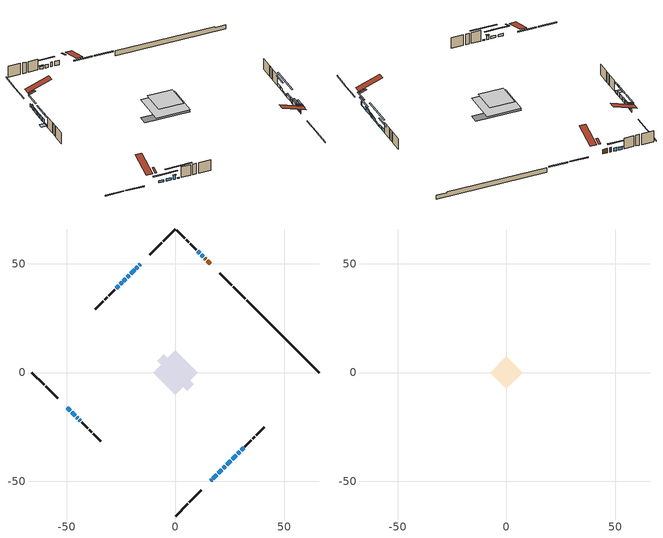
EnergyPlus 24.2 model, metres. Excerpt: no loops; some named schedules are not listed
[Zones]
conditioned space
 floor outside (Floor1 construction): -4.19,0 0,4.19 4.19,0 0,-4.19 z0.61
 floor adiabatic (AdiabaticFloorConstruction): -10.31,0 0,10.31 10.31,0 0,-10.31 z3.05
 floor foundation (Slab1 construction): -8.3,5.39 -5.39,8.3 8.3,-5.39 5.39,-8.3 z-1.52
 wall outside (RimJoist1 construction): 0,-65.98 5.59,-60.39 / -65.98,0 -60.39,-5.59 / 0,65.98 -5.59,60.39 / 32.13,33.85 26.54,39.44 z0.61:0.91
 wall outside (RimJoist2 construction): 6.25,-59.73 11.73,-54.25 / -59.73,-6.25 -54.25,-11.73 / -6.25,59.73 -11.73,54.25 / 25.88,40.1 20.41,45.58 z0.61:0.91
 wall outside (AdiabaticWallConstruction 1): 16,49.98 14.59,51.39 / 13.93,52.05 13.36,52.62 z0.61:2.64
 wall outside (AdiabaticWallConstruction): -16.13,49.85 -16.67,49.31 / 11.11,54.87 10.18,55.8 / 23.58,-42.41 25.35,-40.63 / 28.53,-37.45 29.51,-36.47 z0.61:1.83; 16.13,-49.85 16.57,-49.41 z0.61:2.31; 17.22,-48.76 18.91,-47.07 z0.61:0.92; 19.57,-46.41 21.33,-44.65 / -45.52,-20.47 -44.99,-20.99 / -22.92,43.06 -23.93,42.06 / -24.58,41.4 -25.45,40.54 z0.61:2.44; -49.85,-16.13 -48.34,-17.64 z0.61:1.63; 12.7,53.28 11.77,54.21 / -18.84,47.14 -20.6,45.38 / 21.98,-44 22.92,-43.06 z0.61:2.03; -17.32,48.66 -18.19,47.79 z0.61:2.64; -21.26,44.72 -22.27,43.72 z0.61:1.88; -47.68,-18.3 -46.17,-19.81 z0.61:1.68; 26.01,-39.97 27.88,-38.1 z0.61:1.22; -44.34,-21.64 -43.78,-22.2 z0.61:0.97; -26.1,39.88 -27.27,38.71 z0.61:0.99; 30.17,-35.82 31.28,-34.7 z0.61:2.01
 wall outside (Wall1 construction): 31.94,-34.04 34.78,-31.2 / -43.12,-22.86 -40.28,-25.71 / -27.93,38.05 -30.77,35.21 / 9.52,56.46 6.68,59.3 z0.61:5.49
 wall outside (Wall2 construction): 35.44,-30.54 36.47,-29.51 / -39.62,-26.36 -38.59,-27.39 / -31.43,34.55 -32.46,33.52 / 6.02,59.96 4.99,60.99 z0.61:5.49
 wall outside (Wall3 construction): 37.13,-28.85 40.8,-25.18 / -37.93,-28.05 -34.26,-31.72 / -33.12,32.86 -36.79,29.19 / 4.33,61.65 0.66,65.32 z0.61:5.49
 wall foundation (FoundationWall1 construction): 32.79,33.19,-1.52 32.79,33.19,0.61 62.66,3.32,0.61 62.66,3.32,0.21 65.98,0,0.21 65.98,0,-1.52
 window (WindowConstruction 17): -16.14,49.85 -16.67,49.31 z0.61:1.83
 window (WindowConstruction 4): 16.14,-49.85 16.57,-49.42 z0.61:2.31
 window (WindowConstruction 5): 17.22,-48.76 18.91,-47.07 z0.61:0.91
 window (WindowConstruction 6): 19.57,-46.41 21.33,-44.65 z0.61:2.44
 window (WindowConstruction 7): -49.85,-16.14 -48.34,-17.64 z0.61:1.62
 window (WindowConstruction 8): 12.7,53.28 11.77,54.21 z0.61:2.03
 window (WindowConstruction 9): 11.11,54.87 10.18,55.8 z0.61:1.83
 window (WindowConstruction 10): -17.33,48.66 -18.19,47.79 z0.61:2.64
 window (WindowConstruction 11): -18.84,47.14 -20.6,45.38 z0.61:2.03
 window (WindowConstruction 12): -21.26,44.72 -22.26,43.72 z0.61:1.88
 window (WindowConstruction 13): 21.99,-44 22.92,-43.06 z0.61:2.03
 window (WindowConstruction 14): 23.58,-42.41 25.35,-40.63 z0.61:1.83
 window (WindowConstruction 15): -47.68,-18.3 -46.17,-19.81 z0.61:1.68
 window (WindowConstruction 16): -45.52,-20.47 -44.99,-20.99 z0.61:2.44
 window (WindowConstruction 19): 26.01,-39.97 27.88,-38.1 z0.61:1.22
 window (WindowConstruction 20): -44.34,-21.64 -43.78,-22.2 z0.61:0.97
 window (WindowConstruction 18): 28.53,-37.45 29.51,-36.47 z0.61:1.83
 window (WindowConstruction): -22.92,43.06 -23.93,42.06 z0.61:2.44
 window (WindowConstruction 1): -24.58,41.4 -25.44,40.54 z0.61:2.44
 window (WindowConstruction 2): -26.1,39.88 -27.27,38.71 z0.61:0.99
 window (WindowConstruction 3): 30.17,-35.82 31.28,-34.7 z0.61:2.01
 door (Door): 16,49.98 14.59,51.39 z0.61:2.64
 door (Door 1): 13.93,52.05 13.36,52.62 z0.61:2.64
 ceiling adiabatic (AdiabaticFloorConstruction): 0,-10.31 10.31,0 0,10.31 -10.31,0 z3.05
 roof outside (Roof2 construction): 15.48,-50.5,5.49 13.53,-48.55,6.41 13.01,-49.07,6.41 14.96,-51.02,5.49; -50.5,-15.48,5.49 -48.55,-13.53,6.41 -49.07,-13.01,6.41 -51.02,-14.96,5.49; -15.48,50.5,5.49 -13.53,48.55,6.41 -13.01,49.07,6.41 -14.96,51.02,5.49; 16.66,49.33,5.49 14.71,47.38,6.41 15.22,46.86,6.41 17.17,48.81,5.49
attic - vented
 floor to conditioned space (Floor2 construction Reversed): -7.49,0 0,7.49 7.49,0 0,-7.49 z5.49
 roof outside (Roof1 construction): 14.31,-51.67,5.49 7.01,-44.38,8.93 5.09,-46.3,8.93 12.38,-53.6,5.49; -51.67,-14.31,5.49 -44.38,-7.01,8.93 -46.3,-5.09,8.93 -53.6,-12.38,5.49; -14.31,51.67,5.49 -7.01,44.38,8.93 -5.09,46.3,8.93 -12.38,53.6,5.49; 17.83,48.16,5.49 10.53,40.86,8.93 12.45,38.94,8.93 19.75,46.23,5.49
shading: 18.43,-47.55 14.27,-51.71 14.56,-52 18.72,-47.84 z4.95; 20.78,-45.2 15.36,-50.62 15.65,-50.92 21.07,-45.5 z3.55; 21.47,-44.51 19.43,-46.56 19.72,-46.85 21.76,-44.8 z2.64; -46.47,-19.51 -51.71,-14.27 -52,-14.56 -46.76,-19.8 z4.26; 9.9,56.08 14.57,51.41 14.86,51.7 10.2,56.37 z4.67; 10.04,55.94 11.26,54.73 11.55,55.02 10.33,56.23 z2.03; -20.05,45.93 -15.46,50.52 -15.75,50.81 -20.35,46.22 z5.28; -20.75,45.24 -18.7,47.28 -18.99,47.57 -21.04,45.53 z2.23; -22.41,43.57 -21.12,44.86 -21.41,45.15 -22.7,43.87 z2.08; 23.06,-42.92 21.84,-44.14 22.13,-44.43 23.35,-43.21 z2.23; 25.5,-40.49 23.43,-42.55 23.72,-42.84 25.79,-40.78 z2.03; -44.31,-21.68 -49.55,-16.43 -49.84,-16.73 -44.6,-21.97 z4.32; -44.85,-21.13 -45.66,-20.32 -45.95,-20.62 -45.14,-21.42 z2.64; 31.68,-34.3 22.21,-43.78 22.5,-44.07 31.97,-34.59 z6.6; -39.98,-26.01 -48.14,-17.84 -48.43,-18.13 -40.27,-26.3 z6.35; -25.79,40.19 -21.06,44.93 -21.35,45.22 -26.08,40.48 z5.08; -27.31,38.67 -22.72,43.27 -23.01,43.56 -27.6,38.96 z5.08; -27.33,38.65 -26.05,39.94 -27.77,41.66 -29.05,40.38 z1.07; 33.15,-32.83 28.3,-37.68 28.59,-37.97 33.44,-33.13 z4.65
[Building]
Building 1: Terrain=Suburbs
[Site:Location]
Toronto City Centre_ON: Latitude {deg}=43.63; Longitude {deg}=-79.39; Time Zone {hr}=-5; Elevation {m}=77; Keep Site Location Information=Yes
[Site:GroundTemperature:Shallow]
5.01852, 3.26908, 3.12898, 3.95918, 7.29196, 10.6092, 13.4851, 15.3069, 15.4617, 13.9799, 11.1774, 7.9619
[Site:WaterMainsTemperature]
Calculation Method=Schedule; Temperature Schedule=mains temperature schedule
[Material] Roughness=Rough; Thermal Absorptance=0.9
Name | Thickness {m} | Conductivity {W/m-K} | Density {kg/m3} | Specific Heat {J/kg-K} | Solar Absorptance | Visible Absorptance
asphalt or fiberglass shingles | 0.00635 | 0.162714 | 1121.4 | 1465.45 | 0.4 | 0.4
ceiling loosefill ins | 0.169333 | 0.0480833 | 16.02 | 1046.75 | 0.7 | 0.7
ceiling stud and cavity | 0.1397 | 0.140171 | 65.682 | 1177.47 | 0.7 | 0.7
concrete 4.0 in. | 0.1016 | 1.803125 | 2242.8 | 837.4 | 0.7 | 0.7
concrete 8.0 in. | 0.2032 | 1.803125 | 2242.8 | 837.4 | 0.7 | 0.7
door material | 0.04445 | 0.053851 | 512.64 | 1214.23 | 0.7 | 0.7
exterior vertical ins | 0.0084967 | 0.029427 | 32.04 | 1214.23 | 0.7 | 0.7
floor covering | 0.0127 | 0.0433444 | 54.468 | 1339.84 | 0.6 | 0.6
floor rigid ins; rim joist rigid ins; roof rigid ins; wall rigid ins | 0.051816 | 0.029427 | 32.04 | 1214.23 | 0.7 | 0.7
floor rigid ins 1; wall rigid ins 1 | 0.512978 | 0.029427 | 32.04 | 1214.23 | 0.7 | 0.7
floor stud and cavity | 0.1397 | 0.109401 | 92.3553 | 1139.71 | 0.7 | 0.7
floor stud and cavity 1 | 0.1397 | 1.75129 | 37.0049 | 1207.88 | 0.7 | 0.7
furniture material conditioned space 1 | 0.1524 | 0.115458 | 640.8 | 1214.23 | 0.6 | 0.6
gypsum board | 0.0127 | 0.160291 | 801 | 837.4 | 0.6 | 0.6
gypsum board 1 | 0.0127 | 0.160291 | 801 | 837.4 | 0.7 | 0.7
osb sheathing 0.5 in. | 0.0127 | 0.115458 | 512.64 | 1214.23 | 0.7 | 0.7
osb sheathing 0.75 in. | 0.01905 | 0.115458 | 512.64 | 1214.23 | 0.7 | 0.7
osb sheathing 2.0 in. | 0.0508 | 0.115458 | 512.64 | 1214.23 | 0.7 | 0.7
rim joist stud and cavity | 0.0508 | 0.035244 | 125.044 | 1163.47 | 0.6 | 0.6
rim joist stud and cavity 1 | 0.0508 | 0.305033 | 125.044 | 1163.47 | 0.6 | 0.6
roof stud and cavity | 0.2032 | 0.1478 | 78.34581 | 1123.46 | 0.7 | 0.7
slab rigid ins | 0.00305714 | 0.029427 | 32.04 | 1214.23 | 0.7 | 0.7
wall stud and cavity | 0.1397 | 0.160606 | 139.0536 | 1170.24 | 0.7 | 0.7
wall stud and cavity 1 | 0.1397 | 0.31114 | 139.0536 | 1170.24 | 0.7 | 0.7
wall stud and cavity 2 | 0.1397 | 0.161587 | 139.0536 | 1170.24 | 0.7 | 0.7
wall stud and cavity 3 | 0.0889 | 0.380278 | 52.3479 | 1209.89 | 0.7 | 0.7
wall stud and cavity 4 | 0.0889 | 0.391764 | 83.0341 | 1211.67 | 0.7 | 0.7
wood siding | 0.0254 | 0.102417 | 544.68 | 1172.36 | 0.4 | 0.4
wood siding 1; wood siding 2; wood siding 3 | 0.0254 | 0.102417 | 544.68 | 1172.36 | 0.7 | 0.7
[WindowMaterial:SimpleGlazingSystem]
Name | U-Factor {W/m2-K} | Solar Heat Gain Coefficient
WindowMaterial | 2.94177 | 0.65
WindowMaterial 1 | 2.904297 | 0.68
WindowMaterial 10 | 2.90089 | 0.68
WindowMaterial 11 | 2.912814 | 0.67
WindowMaterial 12 | 2.95313 | 0.64
WindowMaterial 13 | 2.89578 | 0.69
WindowMaterial 14 | 2.9077 | 0.68
WindowMaterial 15 | 2.9395 | 0.65
WindowMaterial 16 | 2.99287 | 0.59
WindowMaterial 17 | 2.975272 | 0.62
WindowMaterial 18 | 2.96562 | 0.62
WindowMaterial 19 | 3.04227 | 0.54
WindowMaterial 2 | 3.02126 | 0.58
WindowMaterial 3 | 2.90259 | 0.68
WindowMaterial 4 | 3.06271 | 0.54
WindowMaterial 5 | 3.06158 | 0.55
WindowMaterial 6 | 2.87761 | 0.7
WindowMaterial 7 | 2.91111 | 0.68
WindowMaterial 8 | 2.90941 | 0.68
WindowMaterial 9 | 2.91679 | 0.67
[Construction]
AdiabaticFloorConstruction: floor stud and cavity 1, floor rigid ins 1, osb sheathing 0.75 in., floor covering
AdiabaticWallConstruction: wood siding 2, wall rigid ins 1, wall stud and cavity 3, gypsum board
AdiabaticWallConstruction 1: wood siding 3, wall rigid ins 1, wall stud and cavity 3, gypsum board
Door; Door 1: door material
Floor1 construction: floor stud and cavity, floor rigid ins, osb sheathing 0.75 in., floor covering
Floor2 construction Reversed: gypsum board, ceiling stud and cavity, ceiling loosefill ins
FoundationWall1 construction: concrete 8.0 in., gypsum board 1
furniture construction conditioned space 1: furniture material conditioned space 1
PartitionWallConstruction: gypsum board, wall stud and cavity 4, gypsum board
RimJoist1 construction: wood siding 1, rim joist rigid ins, osb sheathing 2.0 in., rim joist stud and cavity
RimJoist2 construction: wood siding 1, rim joist rigid ins, osb sheathing 2.0 in., rim joist stud and cavity 1
Roof1 construction: asphalt or fiberglass shingles
Roof2 construction: asphalt or fiberglass shingles, roof rigid ins, osb sheathing 0.75 in., roof stud and cavity, gypsum board
Slab1 construction: slab rigid ins, concrete 4.0 in.
Wall1 construction: wood siding, wall rigid ins, osb sheathing 0.5 in., wall stud and cavity, gypsum board
Wall2 construction: wood siding, wall rigid ins, osb sheathing 0.5 in., wall stud and cavity 1, gypsum board
Wall3 construction: wood siding, wall rigid ins, osb sheathing 0.5 in., wall stud and cavity 2, gypsum board
WindowConstruction: WindowMaterial
WindowConstruction 1: WindowMaterial 1
WindowConstruction 10: WindowMaterial 10
WindowConstruction 11: WindowMaterial 11
WindowConstruction 12: WindowMaterial 12
WindowConstruction 13; WindowConstruction 8: WindowMaterial 8
WindowConstruction 14: WindowMaterial 13
WindowConstruction 15: WindowMaterial 14
WindowConstruction 16: WindowMaterial 15
WindowConstruction 17: WindowMaterial 16
WindowConstruction 18: WindowMaterial 17
WindowConstruction 19: WindowMaterial 18
WindowConstruction 2: WindowMaterial 2
WindowConstruction 20: WindowMaterial 19
WindowConstruction 3: WindowMaterial 3
WindowConstruction 4: WindowMaterial 4
WindowConstruction 5: WindowMaterial 5
WindowConstruction 6: WindowMaterial 6
WindowConstruction 7: WindowMaterial 7
WindowConstruction 9: WindowMaterial 9
[Zone] Multiplier=1; Part of Total Floor Area=Yes
Name | Volume {m3}
attic - vented | 62.6464
conditioned space | 752.8
[Space]
Name | Zone | Volume {m3}
attic - vented 1 | attic - vented | 62.6464
conditioned space 1 | conditioned space | 752.8
[ZoneInfiltration:EffectiveLeakageArea]
infil attic - vented 1: Zone or Space=attic - vented 1; Schedule=Always On Discrete; Effective Air Leakage Area {cm2}=4724.63; Stack Coefficient=0.000239155; Wind Coefficient=1.04486e-05
[ZoneMixing]
whole house fan mix: Zone or Space=attic - vented; Schedule=Always On Continuous; Design Flow Rate Calculation Method=Flow/Zone; Design Flow Rate {m3/s}=0; Source Zone or Space=conditioned space
[SurfaceProperty:ExposedFoundationPerimeter]
Slab1: Exposed Perimeter Calculation Method=TotalExposedPerimeter; Total Exposed Perimeter {m}=46.939
[InternalMass] Zone or ZoneList=conditioned space; Space or SpaceList=conditioned space 1
Name | Construction | Surface Area {m2}
furniture mass conditioned space 1 | furniture construction conditioned space 1 | 130.86
partition wall mass | PartitionWallConstruction | 327.15
[Lights]
interior lighting: Zone or ZoneList or Space or SpaceList=conditioned space 1; Schedule=interior lighting schedule; Design Level Calculation Method=LightingLevel; Lighting Level {W}=343.2; Return Air Fraction=0; Fraction Radiant=0.6; Fraction Visible=0.2; Fraction Replaceable=1
[People]
occupants: Zone or ZoneList or Space or SpaceList=conditioned space 1; Number of People Schedule=occupants schedule; Number of People Calculation Method=People; Number of People=3; Fraction Radiant=0.314171; Sensible Heat Fraction=0.56303; Activity Level Schedule=occupants activity schedule; Carbon Dioxide Generation Rate {m3/s-W}=0; Enable ASHRAE 55 Comfort Warnings=No; Mean Radiant Temperature Calculation Type=EnclosureAveraged
[ElectricEquipment] Zone or ZoneList or Space or SpaceList=conditioned space 1; Design Level Calculation Method=EquipmentLevel
Name | Schedule | Design Level {W} | Fraction Latent | Fraction Radiant | Fraction Lost
clothes dryer | clothes dryer schedule | 140.772 | 0.015 | 0.081 | 0.85
clothes washer | clothes washer schedule | 32.1985 | 0.03 | 0.162 | 0.7
cooking range | cooking range schedule | 215.147 | 0.08 | 0.432 | 0.2
dishwasher | dishwasher schedule | 66.8632 | 0.3 | 0.18 | 0.4
fridge | fridge schedule | 72.9452 | 0 | 0.6 | 0
mech vent bath fan 0 | mech vent bath fan 0 schedule | 50.2 | 0 | 0 | 1
mech vent bath fan 1 | mech vent bath fan 1 schedule | 50.2 | 0 | 0 | 1
mech vent house fan | mech vent house fan schedule | 0 | 0 | 0 | 1
mech vent house fan cfis | mech vent house fan cfis schedule | 0 | 0 | 0 | 0
mech vent range fan 0 | mech vent range fan 0 schedule | 57 | 0 | 0 | 1
misc plug loads | misc plug loads schedule | 494.7 | 0.045 | 0.513 | 0.1
whole house fan | Always On Discrete | 0 | 0 | 0 | 1
[OtherEquipment] Zone or ZoneList or Space or SpaceList=conditioned space 1; Design Level Calculation Method=EquipmentLevel
Name | Fuel Type | Schedule | Design Level {W} | Fraction Latent | Fraction Radiant | Fraction Lost
clothes dryer 1 | Electricity | clothes dryer schedule | 0 | 0.015 | 0.081 | 0.85
cooking range 1 | Electricity | cooking range schedule | 0 | 0.08 | 0.432 | 0.2
general water use latent | None | general water use schedule | 62.594 | 1 | 0 | 0
general water use sensible | None | general water use schedule | -61.6891 | 0 | 0.6 | 0
mech vent house fan latent load | None | Always On Discrete | 0 | 1 | 0 | 0
mech vent house fan sensible load | None | Always On Discrete | 0 | 0 | 0 | 0
water heater energy adjustment1 | NaturalGas | Always On Discrete | 0.01 | 0 | 0 | 1
[ZoneInfiltration:DesignFlowRate] Zone or ZoneList or Space or SpaceList=conditioned space 1; Schedule=Always On Discrete; Design Flow Rate Calculation Method=Flow/Zone; Design Flow Rate {m3/s}=0
infil flow; natural vent flow; whole house fan flow
[Foundation:Kiva]
Foundation Kiva 1: Initial Indoor Air Temperature {C}=18; Wall Height Above Grade {m}=0.609996; Wall Depth Below Slab {m}=0.2032; Custom Block Material Name 1=exterior vertical ins; Custom Block Depth 1 {m}=2.13; Custom Block X Position 1 {m}=0.2159; Custom Block Z Position 1 {m}=0
[Foundation:Kiva:Settings]
Soil Conductivity {W/m-K}=0.849921; Soil Density {kg/m3}=1842.3; Soil Specific Heat {J/kg-K}=418.7; Ground Solar Absorptivity=0.9; Ground Thermal Absorptivity=0.9; Ground Surface Roughness {m}=0.03; Far-Field Width {m}=40; Deep-Ground Boundary Condition=ZeroFlux; Deep-Ground Depth {m}=40; Minimum Cell Dimension {m}=0.2; Maximum Cell Growth Coefficient=3; Simulation Timestep=Timestep
[Exterior:Lights]
exterior lighting: Schedule=exterior lighting schedule; Design Level {W}=75.6
[Schedule:Constant]
Name | Hourly Value
Always On Continuous; mech vent house fan schedule; mech vent house fan cfis schedule; Always On Discrete | 1
occupants activity schedule | 117.228
fridge schedule | 0
[Schedule:Week:Daily]
interior lighting schedule Week Rule - Jan1-Jan27: interior lighting schedule day, interior lighting schedule day, interior lighting schedule day, interior lighting schedule day, interior lighting schedule day, interior lighting schedule day, interior lighting schedule day, interior lighting schedule default day, interior lighting schedule default day, interior lighting schedule default day, interior lighting schedule default day, interior lighting schedule default day
interior lighting schedule Week Rule - Jan28-Feb3: interior lighting schedule day, interior lighting schedule day, interior lighting schedule day, interior lighting schedule day, interior lighting schedule day 1, interior lighting schedule day 1, interior lighting schedule day 1, interior lighting schedule default day, interior lighting schedule default day, interior lighting schedule default day, interior lighting schedule default day, interior lighting schedule default day
interior lighting schedule Week Rule - Feb4-Feb24: interior lighting schedule day 1, interior lighting schedule day 1, interior lighting schedule day 1, interior lighting schedule day 1, interior lighting schedule day 1, interior lighting schedule day 1, interior lighting schedule day 1, interior lighting schedule default day, interior lighting schedule default day, interior lighting schedule default day, interior lighting schedule default day, interior lighting schedule default day
interior lighting schedule Week Rule - Feb25-Mar3: interior lighting schedule day 1, interior lighting schedule day 1, interior lighting schedule day 1, interior lighting schedule day 1, interior lighting schedule day 2, interior lighting schedule day 2, interior lighting schedule day 2, interior lighting schedule default day, interior lighting schedule default day, interior lighting schedule default day, interior lighting schedule default day, interior lighting schedule default day
interior lighting schedule Week Rule - Mar4-Mar31: interior lighting schedule day 2, interior lighting schedule day 2, interior lighting schedule day 2, interior lighting schedule day 2, interior lighting schedule day 2, interior lighting schedule day 2, interior lighting schedule day 2, interior lighting schedule default day, interior lighting schedule default day, interior lighting schedule default day, interior lighting schedule default day, interior lighting schedule default day
interior lighting schedule Week Rule - Apr1-Apr28: interior lighting schedule day 3, interior lighting schedule day 3, interior lighting schedule day 3, interior lighting schedule day 3, interior lighting schedule day 3, interior lighting schedule day 3, interior lighting schedule day 3, interior lighting schedule default day, interior lighting schedule default day, interior lighting schedule default day, interior lighting schedule default day, interior lighting schedule default day
interior lighting schedule Week Rule - Apr29-May5: interior lighting schedule day 3, interior lighting schedule day 3, interior lighting schedule day 4, interior lighting schedule day 4, interior lighting schedule day 4, interior lighting schedule day 4, interior lighting schedule day 4, interior lighting schedule default day, interior lighting schedule default day, interior lighting schedule default day, interior lighting schedule default day, interior lighting schedule default day
interior lighting schedule Week Rule - May6-May26: interior lighting schedule day 4, interior lighting schedule day 4, interior lighting schedule day 4, interior lighting schedule day 4, interior lighting schedule day 4, interior lighting schedule day 4, interior lighting schedule day 4, interior lighting schedule default day, interior lighting schedule default day, interior lighting schedule default day, interior lighting schedule default day, interior lighting schedule default day
interior lighting schedule Week Rule - May27-Jun2: interior lighting schedule day 4, interior lighting schedule day 4, interior lighting schedule day 4, interior lighting schedule day 4, interior lighting schedule day 4, interior lighting schedule day 5, interior lighting schedule day 5, interior lighting schedule default day, interior lighting schedule default day, interior lighting schedule default day, interior lighting schedule default day, interior lighting schedule default day
interior lighting schedule Week Rule - Jun3-Jun30: interior lighting schedule day 5, interior lighting schedule day 5, interior lighting schedule day 5, interior lighting schedule day 5, interior lighting schedule day 5, interior lighting schedule day 5, interior lighting schedule day 5, interior lighting schedule default day, interior lighting schedule default day, interior lighting schedule default day, interior lighting schedule default day, interior lighting schedule default day
interior lighting schedule Week Rule - Jul1-Jul28: interior lighting schedule day 6, interior lighting schedule day 6, interior lighting schedule day 6, interior lighting schedule day 6, interior lighting schedule day 6, interior lighting schedule day 6, interior lighting schedule day 6, interior lighting schedule default day, interior lighting schedule default day, interior lighting schedule default day, interior lighting schedule default day, interior lighting schedule default day
interior lighting schedule Week Rule - Jul29-Aug4: interior lighting schedule day 6, interior lighting schedule day 6, interior lighting schedule day 6, interior lighting schedule day 7, interior lighting schedule day 7, interior lighting schedule day 7, interior lighting schedule day 7, interior lighting schedule default day, interior lighting schedule default day, interior lighting schedule default day, interior lighting schedule default day, interior lighting schedule default day
interior lighting schedule Week Rule - Aug5-Aug25: interior lighting schedule day 7, interior lighting schedule day 7, interior lighting schedule day 7, interior lighting schedule day 7, interior lighting schedule day 7, interior lighting schedule day 7, interior lighting schedule day 7, interior lighting schedule default day, interior lighting schedule default day, interior lighting schedule default day, interior lighting schedule default day, interior lighting schedule default day
interior lighting schedule Week Rule - Aug26-Sep1: interior lighting schedule day 7, interior lighting schedule day 7, interior lighting schedule day 7, interior lighting schedule day 7, interior lighting schedule day 7, interior lighting schedule day 7, interior lighting schedule day 8, interior lighting schedule default day, interior lighting schedule default day, interior lighting schedule default day, interior lighting schedule default day, interior lighting schedule default day
interior lighting schedule Week Rule - Sep2-Sep29: interior lighting schedule day 8, interior lighting schedule day 8, interior lighting schedule day 8, interior lighting schedule day 8, interior lighting schedule day 8, interior lighting schedule day 8, interior lighting schedule day 8, interior lighting schedule default day, interior lighting schedule default day, interior lighting schedule default day, interior lighting schedule default day, interior lighting schedule default day
interior lighting schedule Week Rule - Sep30-Oct6: interior lighting schedule day 8, interior lighting schedule day 9, interior lighting schedule day 9, interior lighting schedule day 9, interior lighting schedule day 9, interior lighting schedule day 9, interior lighting schedule day 9, interior lighting schedule default day, interior lighting schedule default day, interior lighting schedule default day, interior lighting schedule default day, interior lighting schedule default day
interior lighting schedule Week Rule - Oct7-Oct27: interior lighting schedule day 9, interior lighting schedule day 9, interior lighting schedule day 9, interior lighting schedule day 9, interior lighting schedule day 9, interior lighting schedule day 9, interior lighting schedule day 9, interior lighting schedule default day, interior lighting schedule default day, interior lighting schedule default day, interior lighting schedule default day, interior lighting schedule default day
interior lighting schedule Week Rule - Oct28-Nov3: interior lighting schedule day 9, interior lighting schedule day 9, interior lighting schedule day 9, interior lighting schedule day 9, interior lighting schedule day 10, interior lighting schedule day 10, interior lighting schedule day 10, interior lighting schedule default day, interior lighting schedule default day, interior lighting schedule default day, interior lighting schedule default day, interior lighting schedule default day
interior lighting schedule Week Rule - Nov4-Nov24: interior lighting schedule day 10, interior lighting schedule day 10, interior lighting schedule day 10, interior lighting schedule day 10, interior lighting schedule day 10, interior lighting schedule day 10, interior lighting schedule day 10, interior lighting schedule default day, interior lighting schedule default day, interior lighting schedule default day, interior lighting schedule default day, interior lighting schedule default day
interior lighting schedule Week Rule - Nov25-Dec1: interior lighting schedule day 10, interior lighting schedule day 10, interior lighting schedule day 10, interior lighting schedule day 10, interior lighting schedule day 10, interior lighting schedule day 10, interior lighting schedule day 11, interior lighting schedule default day, interior lighting schedule default day, interior lighting schedule default day, interior lighting schedule default day, interior lighting schedule default day
interior lighting schedule Week Rule - Dec2-Dec31: interior lighting schedule day 11, interior lighting schedule day 11, interior lighting schedule day 11, interior lighting schedule day 11, interior lighting schedule day 11, interior lighting schedule day 11, interior lighting schedule day 11, interior lighting schedule default day, interior lighting schedule default day, interior lighting schedule default day, interior lighting schedule default day, interior lighting schedule default day
occupants schedule Week Rule - Jan1-Dec31: occupants schedule day, occupants schedule day, occupants schedule day, occupants schedule day, occupants schedule day, occupants schedule day, occupants schedule day, occupants schedule default day, occupants schedule default day, occupants schedule default day, occupants schedule default day, occupants schedule default day
clothes dryer schedule Week Rule - Jan1-Dec31: clothes dryer schedule day, clothes dryer schedule day, clothes dryer schedule day, clothes dryer schedule day, clothes dryer schedule day, clothes dryer schedule day, clothes dryer schedule day, clothes dryer schedule default day, clothes dryer schedule default day, clothes dryer schedule default day, clothes dryer schedule default day, clothes dryer schedule default day
clothes washer schedule Week Rule - Jan1-Dec31: clothes washer schedule day, clothes washer schedule day, clothes washer schedule day, clothes washer schedule day, clothes washer schedule day, clothes washer schedule day, clothes washer schedule day, clothes washer schedule default day, clothes washer schedule default day, clothes washer schedule default day, clothes washer schedule default day, clothes washer schedule default day
cooking range schedule Week Rule - Jan1-Dec31: cooking range schedule day, cooking range schedule day, cooking range schedule day, cooking range schedule day, cooking range schedule day, cooking range schedule day, cooking range schedule day, cooking range schedule default day, cooking range schedule default day, cooking range schedule default day, cooking range schedule default day, cooking range schedule default day
dishwasher schedule Week Rule - Jan1-Dec31: dishwasher schedule day, dishwasher schedule day, dishwasher schedule day, dishwasher schedule day, dishwasher schedule day, dishwasher schedule day, dishwasher schedule day, dishwasher schedule default day, dishwasher schedule default day, dishwasher schedule default day, dishwasher schedule default day, dishwasher schedule default day
mech vent bath fan 0 schedule Week Rule - Jan1-Dec31: mech vent bath fan 0 schedule day, mech vent bath fan 0 schedule day, mech vent bath fan 0 schedule day, mech vent bath fan 0 schedule day, mech vent bath fan 0 schedule day, mech vent bath fan 0 schedule day, mech vent bath fan 0 schedule day, mech vent bath fan 0 schedule default day, mech vent bath fan 0 schedule default day, mech vent bath fan 0 schedule default day, mech vent bath fan 0 schedule default day, mech vent bath fan 0 schedule default day
mech vent bath fan 1 schedule Week Rule - Jan1-Dec31: mech vent bath fan 1 schedule day, mech vent bath fan 1 schedule day, mech vent bath fan 1 schedule day, mech vent bath fan 1 schedule day, mech vent bath fan 1 schedule day, mech vent bath fan 1 schedule day, mech vent bath fan 1 schedule day, mech vent bath fan 1 schedule default day, mech vent bath fan 1 schedule default day, mech vent bath fan 1 schedule default day, mech vent bath fan 1 schedule default day, mech vent bath fan 1 schedule default day
mech vent range fan 0 schedule Week Rule - Jan1-Dec31: mech vent range fan 0 schedule day, mech vent range fan 0 schedule day, mech vent range fan 0 schedule day, mech vent range fan 0 schedule day, mech vent range fan 0 schedule day, mech vent range fan 0 schedule day, mech vent range fan 0 schedule day, mech vent range fan 0 schedule default day, mech vent range fan 0 schedule default day, mech vent range fan 0 schedule default day, mech vent range fan 0 schedule default day, mech vent range fan 0 schedule default day
misc plug loads schedule Week Rule - Jan1-Dec31: misc plug loads schedule day, misc plug loads schedule day, misc plug loads schedule day, misc plug loads schedule day, misc plug loads schedule day, misc plug loads schedule day, misc plug loads schedule day, misc plug loads schedule default day, misc plug loads schedule default day, misc plug loads schedule default day, misc plug loads schedule default day, misc plug loads schedule default day
general water use schedule Week Rule - Jan1-Dec31: general water use schedule day, general water use schedule day, general water use schedule day, general water use schedule day, general water use schedule day, general water use schedule day, general water use schedule day, general water use schedule default day, general water use schedule default day, general water use schedule default day, general water use schedule default day, general water use schedule default day
exterior lighting schedule Week Rule - Jan1-Jan27: exterior lighting schedule day, exterior lighting schedule day, exterior lighting schedule day, exterior lighting schedule day, exterior lighting schedule day, exterior lighting schedule day, exterior lighting schedule day, exterior lighting schedule default day, exterior lighting schedule default day, exterior lighting schedule default day, exterior lighting schedule default day, exterior lighting schedule default day
exterior lighting schedule Week Rule - Jan28-Feb3: exterior lighting schedule day, exterior lighting schedule day, exterior lighting schedule day, exterior lighting schedule day, exterior lighting schedule day 1, exterior lighting schedule day 1, exterior lighting schedule day 1, exterior lighting schedule default day, exterior lighting schedule default day, exterior lighting schedule default day, exterior lighting schedule default day, exterior lighting schedule default day
exterior lighting schedule Week Rule - Feb4-Feb24: exterior lighting schedule day 1, exterior lighting schedule day 1, exterior lighting schedule day 1, exterior lighting schedule day 1, exterior lighting schedule day 1, exterior lighting schedule day 1, exterior lighting schedule day 1, exterior lighting schedule default day, exterior lighting schedule default day, exterior lighting schedule default day, exterior lighting schedule default day, exterior lighting schedule default day
exterior lighting schedule Week Rule - Feb25-Mar3: exterior lighting schedule day 1, exterior lighting schedule day 1, exterior lighting schedule day 1, exterior lighting schedule day 1, exterior lighting schedule day 2, exterior lighting schedule day 2, exterior lighting schedule day 2, exterior lighting schedule default day, exterior lighting schedule default day, exterior lighting schedule default day, exterior lighting schedule default day, exterior lighting schedule default day
exterior lighting schedule Week Rule - Mar4-Mar31: exterior lighting schedule day 2, exterior lighting schedule day 2, exterior lighting schedule day 2, exterior lighting schedule day 2, exterior lighting schedule day 2, exterior lighting schedule day 2, exterior lighting schedule day 2, exterior lighting schedule default day, exterior lighting schedule default day, exterior lighting schedule default day, exterior lighting schedule default day, exterior lighting schedule default day
exterior lighting schedule Week Rule - Apr1-Apr28: exterior lighting schedule day 3, exterior lighting schedule day 3, exterior lighting schedule day 3, exterior lighting schedule day 3, exterior lighting schedule day 3, exterior lighting schedule day 3, exterior lighting schedule day 3, exterior lighting schedule default day, exterior lighting schedule default day, exterior lighting schedule default day, exterior lighting schedule default day, exterior lighting schedule default day
[Schedule:Year]
interior lighting schedule: interior lighting schedule Week Rule - Jan1-Jan27, 1, 1, 1, 27, interior lighting schedule Week Rule - Jan28-Feb3, 1, 28, 2, 3, interior lighting schedule Week Rule - Feb4-Feb24, 2, 4, 2, 24, interior lighting schedule Week Rule - Feb25-Mar3, 2, 25, 3, 3, interior lighting schedule Week Rule - Mar4-Mar31, 3, 4, 3, 31, interior lighting schedule Week Rule - Apr1-Apr28, 4, 1, 4, 28, interior lighting schedule Week Rule - Apr29-May5, 4, 29, 5, 5, interior lighting schedule Week Rule - May6-May26, 5, 6, 5, 26, interior lighting schedule Week Rule - May27-Jun2, 5, 27, 6, 2, interior lighting schedule Week Rule - Jun3-Jun30, 6, 3, 6, 30, interior lighting schedule Week Rule - Jul1-Jul28, 7, 1, 7, 28, interior lighting schedule Week Rule - Jul29-Aug4, 7, 29, 8, 4, interior lighting schedule Week Rule - Aug5-Aug25, 8, 5, 8, 25, interior lighting schedule Week Rule - Aug26-Sep1, 8, 26, 9, 1, interior lighting schedule Week Rule - Sep2-Sep29, 9, 2, 9, 29, interior lighting schedule Week Rule - Sep30-Oct6, 9, 30, 10, 6, interior lighting schedule Week Rule - Oct7-Oct27, 10, 7, 10, 27, interior lighting schedule Week Rule - Oct28-Nov3, 10, 28, 11, 3, interior lighting schedule Week Rule - Nov4-Nov24, 11, 4, 11, 24, interior lighting schedule Week Rule - Nov25-Dec1, 11, 25, 12, 1, interior lighting schedule Week Rule - Dec2-Dec31, 12, 2, 12, 31
occupants schedule: occupants schedule Week Rule - Jan1-Dec31, 1, 1, 12, 31
clothes dryer schedule: clothes dryer schedule Week Rule - Jan1-Dec31, 1, 1, 12, 31
clothes washer schedule: clothes washer schedule Week Rule - Jan1-Dec31, 1, 1, 12, 31
cooking range schedule: cooking range schedule Week Rule - Jan1-Dec31, 1, 1, 12, 31
dishwasher schedule: dishwasher schedule Week Rule - Jan1-Dec31, 1, 1, 12, 31
mech vent bath fan 0 schedule: mech vent bath fan 0 schedule Week Rule - Jan1-Dec31, 1, 1, 12, 31
mech vent bath fan 1 schedule: mech vent bath fan 1 schedule Week Rule - Jan1-Dec31, 1, 1, 12, 31
mech vent range fan 0 schedule: mech vent range fan 0 schedule Week Rule - Jan1-Dec31, 1, 1, 12, 31
misc plug loads schedule: misc plug loads schedule Week Rule - Jan1-Dec31, 1, 1, 12, 31
general water use schedule: general water use schedule Week Rule - Jan1-Dec31, 1, 1, 12, 31
exterior lighting schedule: exterior lighting schedule Week Rule - Jan1-Jan27, 1, 1, 1, 27, exterior lighting schedule Week Rule - Jan28-Feb3, 1, 28, 2, 3, exterior lighting schedule Week Rule - Feb4-Feb24, 2, 4, 2, 24, exterior lighting schedule Week Rule - Feb25-Mar3, 2, 25, 3, 3, exterior lighting schedule Week Rule - Mar4-Mar31, 3, 4, 3, 31, exterior lighting schedule Week Rule - Apr1-Apr28, 4, 1, 4, 28, exterior lighting schedule Week Rule - Apr29-May5, 4, 29, 5, 5, exterior lighting schedule Week Rule - May6-May26, 5, 6, 5, 26, exterior lighting schedule Week Rule - May27-Jun2, 5, 27, 6, 2, exterior lighting schedule Week Rule - Jun3-Jun30, 6, 3, 6, 30, exterior lighting schedule Week Rule - Jul1-Jul28, 7, 1, 7, 28, exterior lighting schedule Week Rule - Jul29-Aug4, 7, 29, 8, 4, exterior lighting schedule Week Rule - Aug5-Aug25, 8, 5, 8, 25, exterior lighting schedule Week Rule - Aug26-Sep1, 8, 26, 9, 1, exterior lighting schedule Week Rule - Sep2-Sep29, 9, 2, 9, 29, exterior lighting schedule Week Rule - Sep30-Oct6, 9, 30, 10, 6, exterior lighting schedule Week Rule - Oct7-Oct27, 10, 7, 10, 27, exterior lighting schedule Week Rule - Oct28-Nov3, 10, 28, 11, 3, exterior lighting schedule Week Rule - Nov4-Nov24, 11, 4, 11, 24, exterior lighting schedule Week Rule - Nov25-Dec1, 11, 25, 12, 1, exterior lighting schedule Week Rule - Dec2-Dec31, 12, 2, 12, 31
[Schedule:Compact]
mains temperature schedule: Through: 01/01, For: AllDays, Until: 24:00, 8.80333, Through: 01/02, For: AllDays, Until: 24:00, 8.74333, Through: 01/03, For: AllDays, Until: 24:00, 8.68389, Through: 01/04, For: AllDays, Until: 24:00, 8.62611, Through: 01/05, For: AllDays, Until: 24:00, 8.56944, Through: 01/06, For: AllDays, Until: 24:00, 8.51389, Through: 01/07, For: AllDays, Until: 24:00, 8.45944, Through: 01/08, For: AllDays, Until: 24:00, 8.40611, Through: 01/09, For: AllDays, Until: 24:00, 8.35389, Through: 01/10, For: AllDays, Until: 24:00, 8.30278, Through: 01/11, For: AllDays, Until: 24:00, 8.25333, Through: 01/12, For: AllDays, Until: 24:00, 8.205, Through: 01/13, For: AllDays, Until: 24:00, 8.15778, Through: 01/14, For: AllDays, Until: 24:00, 8.11222, Through: 01/15, For: AllDays, Until: 24:00, 8.06778, Through: 01/16, For: AllDays, Until: 24:00, 8.02444, Through: 01/17, For: AllDays, Until: 24:00, 7.98222, Through: 01/18, For: AllDays, Until: 24:00, 7.94167, Through: 01/19, For: AllDays, Until: 24:00, 7.90222, Through: 01/20, For: AllDays, Until: 24:00, 7.86444, Through: 01/21, For: AllDays, Until: 24:00, 7.82778, Through: 01/22, For: AllDays, Until: 24:00, 7.79278, Through: 01/23, For: AllDays, Until: 24:00, 7.75889, Through: 01/24, For: AllDays, Until: 24:00, 7.72667, Through: 01/25, For: AllDays, Until: 24:00, 7.69556, Through: 01/26, For: AllDays, Until: 24:00, 7.66611, Through: 01/27, For: AllDays, Until: 24:00, 7.63778, Through: 01/28, For: AllDays, Until: 24:00, 7.61111, Through: 01/29, For: AllDays, Until: 24:00, 7.58556, Through: 01/30, For: AllDays, Until: 24:00, 7.56167, Through: 01/31, For: AllDays, Until: 24:00, 7.53944, Through: 02/01, For: AllDays, Until: 24:00, 7.51833, Through: 02/02, For: AllDays, Until: 24:00, 7.49889, Through: 02/03, For: AllDays, Until: 24:00, 7.48111, Through: 02/04, For: AllDays, Until: 24:00, 7.46444, Through: 02/05, For: AllDays, Until: 24:00, 7.44944, Through: 02/06, For: AllDays, Until: 24:00, 7.43556, Through: 02/07, For: AllDays, Until: 24:00, 7.42333, Through: 02/08, For: AllDays, Until: 24:00, 7.41278, Through: 02/09, For: AllDays, Until: 24:00, 7.40389, Through: 02/10, For: AllDays, Until: 24:00, 7.39611, Through: 02/11, For: AllDays, Until: 24:00, 7.39, Through: 02/12, For: AllDays, Until: 24:00, 7.38556, Through: 02/13, For: AllDays, Until: 24:00, 7.38222, Through: 02/14, For: AllDays, Until: 24:00, 7.38056, Through: 02/15, For: AllDays, Until: 24:00, 7.38056, Through: 02/16, For: AllDays, Until: 24:00, 7.38222, Through: 02/17, For: AllDays, Until: 24:00, 7.385, Through: 02/18, For: AllDays, Until: 24:00, 7.38944, Through: 02/19, For: AllDays, Until: 24:00, 7.395, Through: 02/20, For: AllDays, Until: 24:00, 7.40278, Through: 02/21, For: AllDays, Until: 24:00, 7.41167, Through: 02/22, For: AllDays, Until: 24:00, 7.42222, Through: 02/23, For: AllDays, Until: 24:00, 7.43389, Through: 02/24, For: AllDays, Until: 24:00, 7.44722, Through: 02/25, For: AllDays, Until: 24:00, 7.46222, Through: 02/26, For: AllDays, Until: 24:00, 7.47833, Through: 02/27, For: AllDays, Until: 24:00, 7.49611, Through: 02/28, For: AllDays, Until: 24:00, 7.51556, Through: 03/01, For: AllDays, Until: 24:00, 7.53667, Through: 03/02, For: AllDays, Until: 24:00, 7.55889, Through: 03/03, For: AllDays, Until: 24:00, 7.58222, Through: 03/04, For: AllDays, Until: 24:00, 7.60722, Through: 03/05, For: AllDays, Until: 24:00, 7.63389, Through: 03/06, For: AllDays, Until: 24:00, 7.66222, Through: 03/07, For: AllDays, Until: 24:00, 7.69111, Through: 03/08, For: AllDays, Until: 24:00, 7.72222, Through: 03/09, For: AllDays, Until: 24:00, 7.75444, Through: 03/10, For: AllDays, Until: 24:00, 7.78778, Through: 03/11, For: AllDays, Until: 24:00, 7.82278, Through: 03/12, For: AllDays, Until: 24:00, 7.85944, Through: 03/13, For: AllDays, Until: 24:00, 7.89722, Through: 03/14, For: AllDays, Until: 24:00, 7.93611, Through: 03/15, For: AllDays, Until: 24:00, 7.97667, Through: 03/16, For: AllDays, Until: 24:00, 8.01833, Through: 03/17, For: AllDays, Until: 24:00, 8.06167, Through: 03/18, For: AllDays, Until: 24:00, 8.10611, Through: 03/19, For: AllDays, Until: 24:00, 8.15167, Through: 03/20, For: AllDays, Until: 24:00, 8.19833, Through: 03/21, For: AllDays, Until: 24:00, 8.24667, Through: 03/22, For: AllDays, Until: 24:00, 8.29611, Through: 03/23, For: AllDays, Until: 24:00, 8.34667, Through: 03/24, For: AllDays, Until: 24:00, 8.39889, Through: 03/25, For: AllDays, Until: 24:00, 8.45167, Through: 03/26, For: AllDays, Until: 24:00, 8.50611, Through: 03/27, For: AllDays, Until: 24:00, 8.56167, Through: 03/28, For: AllDays, Until: 24:00, 8.61833, Through: 03/29, For: AllDays, Until: 24:00, 8.67611, Through: 03/30, For: AllDays, Until: 24:00, 8.735, Through: 03/31, For: AllDays, Until: 24:00, 8.795, Through: 04/01, For: AllDays, Until: 24:00, 8.85611, Through: 04/02, For: AllDays, Until: 24:00, 8.91833, Through: 04/03, For: AllDays, Until: 24:00, 8.98167, Through: 04/04, For: AllDays, Until: 24:00, 9.04556, Through: 04/05, For: AllDays, Until: 24:00, 9.11111, Through: 04/06, For: AllDays, Until: 24:00, 9.17722, Through: 04/07, For: AllDays, Until: 24:00, 9.24444, Through: 04/08, For: AllDays, Until: 24:00, 9.31222, Through: 04/09, For: AllDays, Until: 24:00, 9.38167, Through: 04/10, For: AllDays, Until: 24:00, 9.45167, Through: 04/11, For: AllDays, Until: 24:00, 9.52222, Through: 04/12, For: AllDays, Until: 24:00, 9.59444, Through: 04/13, For: AllDays, Until: 24:00, 9.66667, Through: 04/14, For: AllDays, Until: 24:00, 9.74, Through: 04/15, For: AllDays, Until: 24:00, 9.81444, Through: 04/16, For: AllDays, Until: 24:00, 9.88944, Through: 04/17, For: AllDays, Until: 24:00, 9.96556, Through: 04/18, For: AllDays, Until: 24:00, 10.0417, Through: 04/19, For: AllDays, Until: 24:00, 10.1189, Through: 04/20, For: AllDays, Until: 24:00, 10.1972, Through: 04/21, For: AllDays, Until: 24:00, 10.2756, Through: 04/22, For: AllDays, Until: 24:00, 10.355, Through: 04/23, For: AllDays, Until: 24:00, 10.435, Through: 04/24, For: AllDays, Until: 24:00, 10.515, Through: 04/25, For: AllDays, Until: 24:00, 10.5961, Through: 04/26, For: AllDays, Until: 24:00, 10.6778, Through: 04/27, For: AllDays, Until: 24:00, 10.76, Through: 04/28, For: AllDays, Until: 24:00, 10.8428, Through: 04/29, For: AllDays, Until: 24:00, 10.9261, Through: 04/30, For: AllDays, Until: 24:00, 11.0094, Through: 05/01, For: AllDays, Until: 24:00, 11.0933, Through: 05/02, For: AllDays, Until: 24:00, 11.1778, Through: 05/03, For: AllDays, Until: 24:00, 11.2628, Through: 05/04, For: AllDays, Until: 24:00, 11.3478, Through: 05/05, For: AllDays, Until: 24:00, 11.4333, Through: 05/06, For: AllDays, Until: 24:00, 11.5189, Through: 05/07, For: AllDays, Until: 24:00, 11.605, Through: 05/08, For: AllDays, Until: 24:00, 11.6917, Through: 05/09, For: AllDays, Until: 24:00, 11.7778, Through: 05/10, For: AllDays, Until: 24:00, 11.865, Through: 05/11, For: AllDays, Until: 24:00, 11.9517, Through: 05/12, For: AllDays, Until: 24:00, 12.0389, Through: 05/13, For: AllDays, Until: 24:00, 12.1261, Through: 05/14, For: AllDays, Until: 24:00, 12.2133, Through: 05/15, For: AllDays, Until: 24:00, 12.3006, Through: 05/16, For: AllDays, Until: 24:00, 12.3883, Through: 05/17, For: AllDays, Until: 24:00, 12.4756, Through: 05/18, For: AllDays, Until: 24:00, 12.5628, Through: 05/19, For: AllDays, Until: 24:00, 12.6506, Through: 05/20, For: AllDays, Until: 24:00, 12.7378, Through: 05/21, For: AllDays, Until: 24:00, 12.825, Through: 05/22, For: AllDays, Until: 24:00, 12.9122, Through: 05/23, For: AllDays, Until: 24:00, 12.9994, Through: 05/24, For: AllDays, Until: 24:00, 13.0861, Through: 05/25, For: AllDays, Until: 24:00, 13.1728, Through: 05/26, For: AllDays, Until: 24:00, 13.2594, Through: 05/27, For: AllDays, Until: 24:00, 13.3456, Through: 05/28, For: AllDays, Until: 24:00, 13.4317, Through: 05/29, For: AllDays, Until: 24:00, 13.5172, Through: 05/30, For: AllDays, Until: 24:00, 13.6028, Through: 05/31, For: AllDays, Until: 24:00, 13.6878, Through: 06/01, For: AllDays, Until: 24:00, 13.7722, Through: 06/02, For: AllDays, Until: 24:00, 13.8567, Through: 06/03, For: AllDays, Until: 24:00, 13.9406, Through: 06/04, For: AllDays, Until: 24:00, 14.0239, Through: 06/05, For: AllDays, Until: 24:00, 14.1067, Through: 06/06, For: AllDays, Until: 24:00, 14.1894, Through: 06/07, For: AllDays, Until: 24:00, 14.2711, Through: 06/08, For: AllDays, Until: 24:00, 14.3528, Through: 06/09, For: AllDays, Until: 24:00, 14.4339, Through: 06/10, For: AllDays, Until: 24:00, 14.5139, Through: 06/11, For: AllDays, Until: 24:00, 14.5939, Through: 06/12, For: AllDays, Until: 24:00, 14.6728, Through: 06/13, For: AllDays, Until: 24:00, 14.7511, Through: 06/14, For: AllDays, Until: 24:00, 14.8289, Through: 06/15, For: AllDays, Until: 24:00, 14.9061, Through: 06/16, For: AllDays, Until: 24:00, 14.9822, Through: 06/17, For: AllDays, Until: 24:00, 15.0578, Through: 06/18, For: AllDays, Until: 24:00, 15.1328, Through: 06/19, For: AllDays, Until: 24:00, 15.2067, Through: 06/20, For: AllDays, Until: 24:00, 15.28, Through: 06/21, For: AllDays, Until: 24:00, 15.3522, Through: 06/22, For: AllDays, Until: 24:00, 15.4239, Through: 06/23, For: AllDays, Until: 24:00, 15.4944, Through: 06/24, For: AllDays, Until: 24:00, 15.5639, Through: 06/25, For: AllDays, Until: 24:00, 15.6328, Through: 06/26, For: AllDays, Until: 24:00, 15.7006, Through: 06/27, For: AllDays, Until: 24:00, 15.7678, Through: 06/28, For: AllDays, Until: 24:00, 15.8333, Through: 06/29, For: AllDays, Until: 24:00, 15.8983, Through: 06/30, For: AllDays, Until: 24:00, 15.9622, Through: 07/01, For: AllDays, Until: 24:00, 16.025, Through: 07/02, For: AllDays, Until: 24:00, 16.0872, Through: 07/03, For: AllDays, Until: 24:00, 16.1478, Through: 07/04, For: AllDays, Until: 24:00, 16.2072, Through: 07/05, For: AllDays, Until: 24:00, 16.2661, Through: 07/06, For: AllDays, Until: 24:00, 16.3233, Through: 07/07, For: AllDays, Until: 24:00, 16.3794, Through: 07/08, For: AllDays, Until: 24:00, 16.435, Through: 07/09, For: AllDays, Until: 24:00, 16.4889, Through: 07/10, For: AllDays, Until: 24:00, 16.5417, Through: 07/11, For: AllDays, Until: 24:00, 16.5928, Through: 07/12, For: AllDays, Until: 24:00, 16.6433, Through: 07/13, For: AllDays, Until: 24:00, 16.6922, Through: 07/14, For: AllDays, Until: 24:00, 16.74, Through: 07/15, For: AllDays, Until: 24:00, 16.7867, Through: 07/16, For: AllDays, Until: 24:00, 16.8322, Through: 07/17, For: AllDays, Until: 24:00, 16.8761, Through: 07/18, For: AllDays, Until: 24:00, 16.9189, Through: 07/19, For: AllDays, Until: 24:00, 16.96, Through: 07/20, For: AllDays, Until: 24:00, 17, Through: 07/21, For: AllDays, Until: 24:00, 17.0389, Through: 07/22, For: AllDays, Until: 24:00, 17.0761, Through: 07/23, For: AllDays, Until: 24:00, 17.1122, Through: 07/24, For: AllDays, Until: 24:00, 17.1467, Through: 07/25, For: AllDays, Until: 24:00, 17.18, Through: 07/26, For: AllDays, Until: 24:00, 17.2117, Through: 07/27, For: AllDays, Until: 24:00, 17.2422, Through: 07/28, For: AllDays, Until: 24:00, 17.2711, Through: 07/29, For: AllDays, Until: 24:00, 17.2983, Through: 07/30, For: AllDays, Until: 24:00, 17.3244, Through: 07/31, For: AllDays, Until: 24:00, 17.3494, Through: 08/01, For: AllDays, Until: 24:00, 17.3728, Through: 08/02, For: AllDays, Until: 24:00, 17.3944, Through: 08/03, For: AllDays, Until: 24:00, 17.4144, Through: 08/04, For: AllDays, Until: 24:00, 17.4333, Through: 08/05, For: AllDays, Until: 24:00, 17.4506, Through: 08/06, For: AllDays, Until: 24:00, 17.4667, Through: 08/07, For: AllDays, Until: 24:00, 17.4811, Through: 08/08, For: AllDays, Until: 24:00, 17.4939, Through: 08/09, For: AllDays, Until: 24:00, 17.5056, Through: 08/10, For: AllDays, Until: 24:00, 17.5156, Through: 08/11, For: AllDays, Until: 24:00, 17.5239, Through: 08/12, For: AllDays, Until: 24:00, 17.5311, Through: 08/13, For: AllDays, Until: 24:00, 17.5361, Through: 08/14, For: AllDays, Until: 24:00, 17.54, Through: 08/15, For: AllDays, Until: 24:00, 17.5428, Through: 08/16, For: AllDays, Until: 24:00, 17.5439, Through: 08/17, For: AllDays, Until: 24:00, 17.5433, Through: 08/18, For: AllDays, Until: 24:00, 17.5411, Through: 08/19, For: AllDays, Until: 24:00, 17.5372, Through: 08/20, For: AllDays, Until: 24:00, 17.5322, Through: 08/21, For: AllDays, Until: 24:00, 17.5256, Through: 08/22, For: AllDays, Until: 24:00, 17.5178, Through: 08/23, For: AllDays, Until: 24:00, 17.5083, Through: 08/24, For: AllDays, Until: 24:00, 17.4972, Through: 08/25, For: AllDays, Until: 24:00, 17.4844, Through: 08/26, For: AllDays, Until: 24:00, 17.4706, Through: 08/27, For: AllDays, Until: 24:00, 17.455, Through: 08/28, For: AllDays, Until: 24:00, 17.4378, Through: 08/29, For: AllDays, Until: 24:00, 17.4194, Through: 08/30, For: AllDays, Until: 24:00, 17.3994, Through: 08/31, For: AllDays, Until: 24:00, 17.3778, Through: 09/01, For: AllDays, Until: 24:00, 17.355, Through: 09/02, For: AllDays, Until: 24:00, 17.3311, Through: 09/03, For: AllDays, Until: 24:00, 17.305, Through: 09/04, For: AllDays, Until: 24:00, 17.2778, Through: 09/05, For: AllDays, Until: 24:00, 17.2494, Through: 09/06, For: AllDays, Until: 24:00, 17.2194, Through: 09/07, For: AllDays, Until: 24:00, 17.1878, Through: 09/08, For: AllDays, Until: 24:00, 17.155, Through: 09/09, For: AllDays, Until: 24:00, 17.1206, Through: 09/10, For: AllDays, Until: 24:00, 17.085, Through: 09/11, For: AllDays, Until: 24:00, 17.0483, Through: 09/12, For: AllDays, Until: 24:00, 17.01, Through: 09/13, For: AllDays, Until: 24:00, 16.97, Through: 09/14, For: AllDays, Until: 24:00, 16.9289, Through: 09/15, For: AllDays, Until: 24:00, 16.8867, Through: 09/16, For: AllDays, Until: 24:00, 16.8428, Through: 09/17, For: AllDays, Until: 24:00, 16.7983, Through: 09/18, For: AllDays, Until: 24:00, 16.7517, Through: 09/19, For: AllDays, Until: 24:00, 16.7044, Through: 09/20, For: AllDays, Until: 24:00, 16.6556, Through: 09/21, For: AllDays, Until: 24:00, 16.6056, Through: 09/22, For: AllDays, Until: 24:00, 16.5544, Through: 09/23, For: AllDays, Until: 24:00, 16.5017, Through: 09/24, For: AllDays, Until: 24:00, 16.4483, Through: 09/25, For: AllDays, Until: 24:00, 16.3933, Through: 09/26, For: AllDays, Until: 24:00, 16.3372, Through: 09/27, For: AllDays, Until: 24:00, 16.2806, Through: 09/28, For: AllDays, Until: 24:00, 16.2222, Through: 09/29, For: AllDays, Until: 24:00, 16.1628, Through: 09/30, For: AllDays, Until: 24:00, 16.1022, Through: 10/01, For: AllDays, Until: 24:00, 16.0406, Through: 10/02, For: AllDays, Until: 24:00, 15.9778, Through: 10/03, For: AllDays, Until: 24:00, 15.9144, Through: 10/04, For: AllDays, Until: 24:00, 15.8494, Through: 10/05, For: AllDays, Until: 24:00, 15.7839, Through: 10/06, For: AllDays, Until: 24:00, 15.7172, Through: 10/07, For: AllDays, Until: 24:00, 15.6494, Through: 10/08, For: AllDays, Until: 24:00, 15.5811, Through: 10/09, For: AllDays, Until: 24:00, 15.5117, Through: 10/10, For: AllDays, Until: 24:00, 15.4411, Through: 10/11, For: AllDays, Until: 24:00, 15.37, Through: 10/12, For: AllDays, Until: 24:00, 15.2978, Through: 10/13, For: AllDays, Until: 24:00, 15.225, Through: 10/14, For: AllDays, Until: 24:00, 15.1511, Through: 10/15, For: AllDays, Until: 24:00, 15.0767, Through: 10/16, For: AllDays, Until: 24:00, 15.0011, Through: 10/17, For: AllDays, Until: 24:00, 14.925, Through: 10/18, For: AllDays, Until: 24:00, 14.8483, Through: 10/19, For: AllDays, Until: 24:00, 14.7706, Through: 10/20, For: AllDays, Until: 24:00, 14.6922, Through: 10/21, For: AllDays, Until: 24:00, 14.6133, Through: 10/22, For: AllDays, Until: 24:00, 14.5339, Through: 10/23, For: AllDays, Until: 24:00, 14.4539, Through: 10/24, For: AllDays, Until: 24:00, 14.3728, Through: 10/25, For: AllDays, Until: 24:00, 14.2917, Through: 10/26, For: AllDays, Until: 24:00, 14.21, Through: 10/27, For: AllDays, Until: 24:00, 14.1272, Through: 10/28, For: AllDays, Until: 24:00, 14.0444, Through: 10/29, For: AllDays, Until: 24:00, 13.9611, Through: 10/30, For: AllDays, Until: 24:00, 13.8772, Through: 10/31, For: AllDays, Until: 24:00, 13.7933, Through: 11/01, For: AllDays, Until: 24:00, 13.7089, Through: 11/02, For: AllDays, Until: 24:00, 13.6239, Through: 11/03, For: AllDays, Until: 24:00, 13.5383, Through: 11/04, For: AllDays, Until: 24:00, 13.4528, Through: 11/05, For: AllDays, Until: 24:00, 13.3667, Through: 11/06, For: AllDays, Until: 24:00, 13.2806, Through: 11/07, For: AllDays, Until: 24:00, 13.1944, Through: 11/08, For: AllDays, Until: 24:00, 13.1078, Through: 11/09, For: AllDays, Until: 24:00, 13.0206, Through: 11/10, For: AllDays, Until: 24:00, 12.9339, Through: 11/11, For: AllDays, Until: 24:00, 12.8467, Through: 11/12, For: AllDays, Until: 24:00, 12.7594, Through: 11/13, For: AllDays, Until: 24:00, 12.6722, Through: 11/14, For: AllDays, Until: 24:00, 12.5844, Through: 11/15, For: AllDays, Until: 24:00, 12.4972, Through: 11/16, For: AllDays, Until: 24:00, 12.41, Through: 11/17, For: AllDays, Until: 24:00, 12.3222, Through: 11/18, For: AllDays, Until: 24:00, 12.235, Through: 11/19, For: AllDays, Until: 24:00, 12.1478, Through: 11/20, For: AllDays, Until: 24:00, 12.0606, Through: 11/21, For: AllDays, Until: 24:00, 11.9733, Through: 11/22, For: AllDays, Until: 24:00, 11.8861, Through: 11/23, For: AllDays, Until: 24:00, 11.7994, Through: 11/24, For: AllDays, Until: 24:00, 11.7128, Through: 11/25, For: AllDays, Until: 24:00, 11.6267, Through: 11/26, For: AllDays, Until: 24:00, 11.5406, Through: 11/27, For: AllDays, Until: 24:00, 11.4544, Through: 11/28, For: AllDays, Until: 24:00, 11.3689, Through: 11/29, For: AllDays, Until: 24:00, 11.2839, Through: 11/30, For: AllDays, Until: 24:00, 11.1989, Through: 12/01, For: AllDays, Until: 24:00, 11.1144, Through: 12/02, For: AllDays, Until: 24:00, 11.03, Through: 12/03, For: AllDays, Until: 24:00, 10.9467, Through: 12/04, For: AllDays, Until: 24:00, 10.8633, Through: 12/05, For: AllDays, Until: 24:00, 10.7806, Through: 12/06, For: AllDays, Until: 24:00, 10.6983, Through: 12/07, For: AllDays, Until: 24:00, 10.6167, Through: 12/08, For: AllDays, Until: 24:00, 10.5356, Through: 12/09, For: AllDays, Until: 24:00, 10.4544, Through: 12/10, For: AllDays, Until: 24:00, 10.3744, Through: 12/11, For: AllDays, Until: 24:00, 10.295, Through: 12/12, For: AllDays, Until: 24:00, 10.2167, Through: 12/13, For: AllDays, Until: 24:00, 10.1383, Through: 12/14, For: AllDays, Until: 24:00, 10.0611, Through: 12/15, For: AllDays, Until: 24:00, 9.98444, Through: 12/16, For: AllDays, Until: 24:00, 9.90833, Through: 12/17, For: AllDays, Until: 24:00, 9.83278, Through: 12/18, For: AllDays, Until: 24:00, 9.75833, Through: 12/19, For: AllDays, Until: 24:00, 9.685, Through: 12/20, For: AllDays, Until: 24:00, 9.61222, Through: 12/21, For: AllDays, Until: 24:00, 9.54, Through: 12/22, For: AllDays, Until: 24:00, 9.46889, Through: 12/23, For: AllDays, Until: 24:00, 9.39889, Through: 12/24, For: AllDays, Until: 24:00, 9.32944, Through: 12/25, For: AllDays, Until: 24:00, 9.26111, Through: 12/26, For: AllDays, Until: 24:00, 9.19389, Through: 12/27, For: AllDays, Until: 24:00, 9.12722, Through: 12/28, For: AllDays, Until: 24:00, 9.06167, Through: 12/29, For: AllDays, Until: 24:00, 8.99722, Through: 12/30, For: AllDays, Until: 24:00, 8.93389, Through: 12/31, For: AllDays, Until: 24:00, 8.87111
